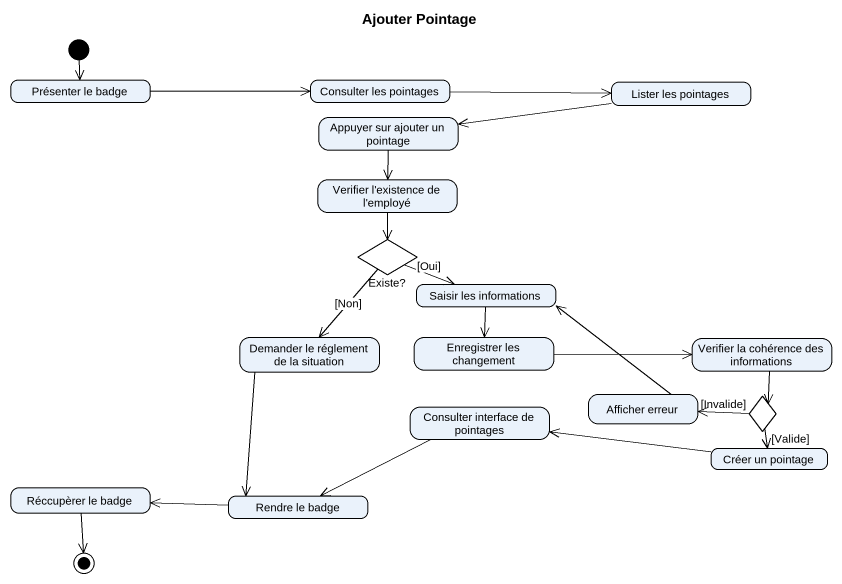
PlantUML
@startuml
title Ajouter Pointage
hide empty description
state "Présenter le badge" as Présenter_le_badge
state "Consulter les pointages" as Consulter_les_pointages
state "Appuyer sur ajouter un pointage" as Appuyer_sur_ajouter_un
state "Lister les pointages" as Lister_les_pointages
state "Verifier l'existence de l'employé" as Verifier_l_existence_de_l
state "Existe?" as Existe <<choice>>
state "Saisir les informations" as Saisir_les_informations
state "Demander le réglement de la situation" as Demander_le_réglement_de_la
state "Enregistrer les changement" as Enregistrer_les_changement
state "Verifier la cohérence des informations" as Verifier_la_cohérence_des
state "Afficher erreur" as Afficher_erreur
state choice1 <<choice>>
state "Consulter interface de pointages" as Consulter_interface_de
state "Créer un pointage" as Créer_un_pointage
state "Réccupèrer le badge" as Réccupèrer_le_badge
state "Rendre le badge" as Rendre_le_badge
[*] --> Présenter_le_badge
Présenter_le_badge -right-> Consulter_les_pointages
Consulter_les_pointages -right-> Lister_les_pointages
Appuyer_sur_ajouter_un --> Verifier_l_existence_de_l
Lister_les_pointages -left-> Appuyer_sur_ajouter_un
Verifier_l_existence_de_l --> Existe
Existe -right-> Saisir_les_informations : [Oui]
Existe --> Demander_le_réglement_de_la : [Non]
Saisir_les_informations --> Enregistrer_les_changement
Demander_le_réglement_de_la --> Rendre_le_badge
Enregistrer_les_changement -right-> Verifier_la_cohérence_des
Verifier_la_cohérence_des --> choice1
Afficher_erreur -up-> Saisir_les_informations
choice1 -left-> Afficher_erreur : [Invalide]
choice1 --> Créer_un_pointage : [Valide]
Consulter_interface_de -left-> Rendre_le_badge
Créer_un_pointage -left-> Consulter_interface_de
Rendre_le_badge -left-> Réccupèrer_le_badge
Réccupèrer_le_badge --> [*]
@enduml
